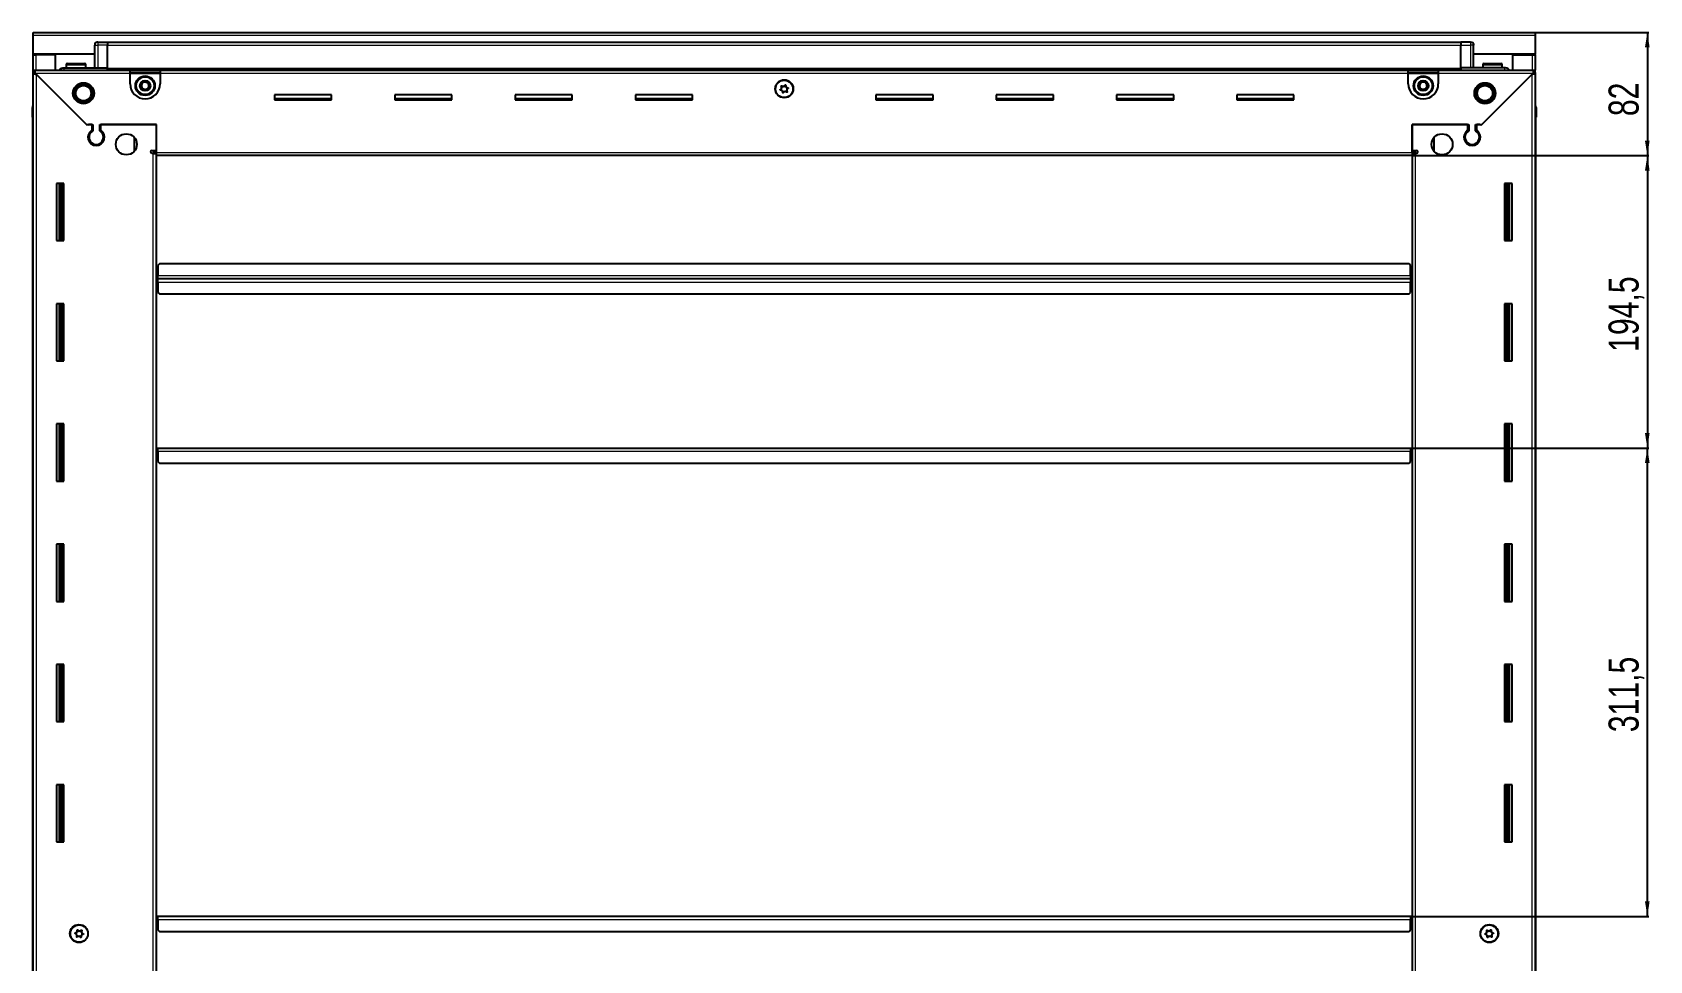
# Model space of a CAD drawing. Header units: millimetres. Extents: x -659 to 3762, y -1810 to 1584.
# Drawn here: x 2686 to 3762, y 755 to 1373 of the extents above; entities that cross this region are included whole.
import ezdxf

# ---------------------------------------------------------------- set-up
doc = ezdxf.new("R2010")
doc.units = ezdxf.units.MM
doc.layers.add('FORMAT', color=7, linetype='Continuous')
doc.styles.add('SLDTEXTSTYLE0', font='TXT', dxfattribs={"width": 0.75})
doc.dimstyles.new('SLDDIMSTYLE0', dxfattribs={"dimtxt": 20, "dimasz": 10, "dimexe": 0, "dimexo": 0.0625, "dimgap": 5, "dimtad": 2, "dimdec": 1, "dimrnd": 1e-09, "dimzin": 12, "dimdsep": 46, "dimtxsty": 'SLDTEXTSTYLE0', "dimsah": 1, "dimcen": 0.09, "dimadec": 0, "dimazin": 3, "dimtfac": 1, "dimtofl": 0, "dimtmove": 0, "dimatfit": 3, "dimfxl": 0, "dimfrac": 2, "dimtolj": 1, "dimtzin": 12, "dimarcsym": 0})

# ---------------------------------------------------------------- blocks, each defined once
blk = doc.blocks.new('_D_7')
at = {"layer": 'FORMAT'}
for p, q in [((3685.9, 1372.8), (3761.4, 1372.8)), ((3760.4, 1372.8), (3760.4, 1290.8)), ((3603.9, 1290.8), (3761.4, 1290.8))]:
    blk.add_line(p, q, dxfattribs=at)
for points in [[(3760.4, 1372.8), (3758.8, 1362.8), (3761.9, 1362.8)], [(3760.4, 1290.8), (3761.9, 1300.8), (3758.8, 1300.8)]]:
    blk.add_solid(points, dxfattribs=at)
at = {"layer": 'FORMAT', "insert": (3734.6, 1317.1), "char_height": 20, "attachment_point": 1, "rotation": 90, "style": 'SLDTEXTSTYLE0'}
blk.add_mtext('82', dxfattribs=at)
blk = doc.blocks.new('_D_8')
at = {"layer": 'FORMAT'}
for p, q in [((3602.9, 1096.3), (3761.4, 1096.3)), ((3760.4, 784.8), (3760.4, 1096.3)), ((3602.9, 784.8), (3761.4, 784.8))]:
    blk.add_line(p, q, dxfattribs=at)
for points in [[(3760.4, 1096.3), (3758.8, 1086.3), (3761.9, 1086.3)], [(3760.4, 784.8), (3761.9, 794.8), (3758.8, 794.8)]]:
    blk.add_solid(points, dxfattribs=at)
at = {"layer": 'FORMAT', "insert": (3734.6, 907.3), "char_height": 20, "attachment_point": 1, "rotation": 90, "style": 'SLDTEXTSTYLE0'}
blk.add_mtext('311,5', dxfattribs=at)
blk = doc.blocks.new('_D_9')
at = {"layer": 'FORMAT'}
for p, q in [((3603.9, 1290.8), (3761.4, 1290.8)), ((3760.4, 1290.8), (3760.4, 1096.3)), ((3602.9, 1096.3), (3761.4, 1096.3))]:
    blk.add_line(p, q, dxfattribs=at)
for points in [[(3760.4, 1290.8), (3758.8, 1280.8), (3761.9, 1280.8)], [(3760.4, 1096.3), (3761.9, 1106.3), (3758.8, 1106.3)]]:
    blk.add_solid(points, dxfattribs=at)
at = {"layer": 'FORMAT', "insert": (3734.6, 1160.3), "char_height": 20, "attachment_point": 1, "rotation": 90, "style": 'SLDTEXTSTYLE0'}
blk.add_mtext('194,5', dxfattribs=at)

msp = doc.modelspace()

# ---------------------------------------------------------------- linework, layer by layer
at = {"color": 7, "linetype": 'Continuous', "lineweight": 25}
for p, q in [((2686.89, 1370.73), (2686.89, 1372.83)), ((2686.89, 1372.83), (3685.89, 1372.83)), ((2686.89, 1358.33), (2686.89, 1370.73)), ((2729.89, 1366.33), (2736.39, 1366.33)), ((2729.89, 1366.33), (2736.39, 1366.33)), ((2736.39, 1366.33), (2736.39, 1366.33)), ((2736.39, 1366.33), (2736.39, 1366.33)), ((2736.39, 1366.33), (2736.39, 1364.33)), ((3636.39, 1366.18), (2736.39, 1366.18)), ((3636.39, 1366.33), (3636.39, 1366.33)), ((3642.89, 1366.33), (3636.39, 1366.33)), ((3642.89, 1366.33), (3636.39, 1366.33)), ((3636.39, 1366.33), (3636.39, 1364.33)), ((3685.89, 1372.83), (3685.89, 1370.73)), ((3685.89, 1370.73), (3685.89, 1358.33)), ((2727.89, 1358.33), (2686.89, 1358.33)), ((2686.89, 1357.83), (2686.89, 1358.33)), ((2686.89, 1357.83), (2688.99, 1357.83)), ((2686.89, 1347.58), (2686.89, 1357.83)), ((2688.39, 1357.83), (2688.39, 1358.33)), ((2701.89, 1357.83), (2688.99, 1357.83)), ((2701.89, 1347.58), (2701.89, 1357.83)), ((2727.89, 1349.33), (2727.89, 1364.33)), ((2728.56, 1365.83), (2728.56, 1365.83)), ((2736.39, 1349.33), (2736.39, 1364.33)), ((3636.39, 1349.33), (3636.39, 1364.33)), ((3644.89, 1364.33), (3644.89, 1364.33)), ((3644.89, 1349.33), (3644.89, 1364.33)), ((3685.89, 1358.33), (3644.89, 1358.33)), ((3670.89, 1347.58), (3670.89, 1357.83)), ((3670.89, 1357.83), (3683.79, 1357.83)), ((3683.79, 1357.83), (3685.89, 1357.83)), ((3684.39, 1357.83), (3684.39, 1358.33)), ((3685.89, 1357.83), (3685.89, 1358.33)), ((3685.89, 1357.83), (3685.89, 1347.58)), ((2686.89, 1346.08), (2686.89, 1347.58)), ((2686.89, 1347.58), (2687.89, 1347.58)), ((2686.89, 1345.58), (2686.89, 1346.08)), ((2686.89, 1346.08), (2687.89, 1346.08)), ((2686.89, 201.08), (2686.89, 1345.58)), ((2688.39, 1345.58), (2686.89, 1345.58)), ((2687.89, 1347.58), (2751.39, 1347.58)), ((2687.89, 1346.08), (2687.89, 1347.58)), ((2688.49, 1345.48), (2722.39, 1311.58)), ((2723.09, 1310.88), (2688.99, 1344.98)), ((2707.39, 1349.33), (2736.39, 1349.33)), ((2708.89, 1351.23), (2708.89, 1349.33)), ((2709.69, 1352.03), (2721.09, 1352.03)), ((2721.89, 1349.33), (2721.89, 1351.23)), ((2736.31, 1347.58), (2736.39, 1349.3)), ((2736.39, 1349.33), (2736.39, 1348.83)), ((2736.39, 1348.18), (3636.39, 1348.18)), ((2751.39, 1345.48), (2751.39, 1347.58)), ((2751.39, 1347.58), (2771.39, 1347.58)), ((2751.39, 1346.08), (2771.39, 1346.08)), ((2751.39, 1338.58), (2751.39, 1345.48)), ((2771.39, 1347.58), (3601.39, 1347.58)), ((2771.39, 1347.58), (2771.39, 1345.48)), ((2771.39, 1345.48), (2771.39, 1338.58)), ((3601.39, 1345.48), (3601.39, 1347.58)), ((3601.39, 1347.58), (3621.39, 1347.58)), ((3601.39, 1346.08), (3621.39, 1346.08)), ((3601.39, 1338.58), (3601.39, 1345.48)), ((3621.39, 1347.58), (3684.89, 1347.58)), ((3621.39, 1347.58), (3621.39, 1345.48)), ((3621.39, 1345.48), (3621.39, 1338.58)), ((3665.39, 1349.33), (3636.39, 1349.33)), ((3636.39, 1349.33), (3636.39, 1348.83)), ((3636.39, 1349.3), (3636.46, 1347.58)), ((3683.79, 1344.98), (3649.69, 1310.88)), ((3650.39, 1311.58), (3684.29, 1345.48)), ((3650.89, 1351.23), (3650.89, 1349.33)), ((3651.69, 1352.03), (3663.09, 1352.03)), ((3663.89, 1349.33), (3663.89, 1351.23)), ((3684.39, 1345.58), (3685.89, 1345.58)), ((3684.89, 1346.08), (3684.89, 1347.58)), ((3684.89, 1347.58), (3685.89, 1347.58)), ((3684.89, 1346.08), (3685.89, 1346.08)), ((3685.89, 1346.08), (3685.89, 1347.58)), ((3685.89, 1346.08), (3685.89, 1345.58)), ((3685.89, 1345.58), (3685.89, 201.08)), ((2885.39, 1331.33), (2847.39, 1331.33)), ((2847.39, 1331.33), (2847.39, 1327.83)), ((2885.39, 1328.58), (2847.39, 1328.58)), ((2847.39, 1327.83), (2885.39, 1327.83)), ((2885.39, 1327.83), (2885.39, 1331.33)), ((2965.39, 1331.33), (2927.39, 1331.33)), ((2927.39, 1331.33), (2927.39, 1327.83)), ((2965.39, 1328.58), (2927.39, 1328.58)), ((2927.39, 1327.83), (2965.39, 1327.83)), ((2965.39, 1327.83), (2965.39, 1331.33)), ((3045.39, 1331.33), (3007.39, 1331.33)), ((3007.39, 1331.33), (3007.39, 1327.83)), ((3045.39, 1328.58), (3007.39, 1328.58)), ((3007.39, 1327.83), (3045.39, 1327.83)), ((3045.39, 1327.83), (3045.39, 1331.33)), ((3125.39, 1331.33), (3087.39, 1331.33)), ((3087.39, 1331.33), (3087.39, 1327.83)), ((3125.39, 1328.58), (3087.39, 1328.58)), ((3087.39, 1327.83), (3125.39, 1327.83)), ((3125.39, 1327.83), (3125.39, 1331.33)), ((3285.39, 1331.33), (3247.39, 1331.33)), ((3247.39, 1331.33), (3247.39, 1327.83)), ((3285.39, 1328.58), (3247.39, 1328.58)), ((3247.39, 1327.83), (3285.39, 1327.83)), ((3285.39, 1327.83), (3285.39, 1331.33)), ((3365.39, 1331.33), (3327.39, 1331.33)), ((3327.39, 1331.33), (3327.39, 1327.83)), ((3365.39, 1328.58), (3327.39, 1328.58)), ((3327.39, 1327.83), (3365.39, 1327.83)), ((3365.39, 1327.83), (3365.39, 1331.33)), ((3445.39, 1331.33), (3407.39, 1331.33)), ((3407.39, 1331.33), (3407.39, 1327.83)), ((3445.39, 1328.58), (3407.39, 1328.58)), ((3407.39, 1327.83), (3445.39, 1327.83)), ((3445.39, 1327.83), (3445.39, 1331.33)), ((3525.39, 1331.33), (3487.39, 1331.33)), ((3487.39, 1331.33), (3487.39, 1327.83)), ((3525.39, 1328.58), (3487.39, 1328.58)), ((3487.39, 1327.83), (3525.39, 1327.83)), ((3525.39, 1327.83), (3525.39, 1331.33)), ((3685.89, 1324.15), (3685.89, 1324.15)), ((2686.39, 1322.83), (2686.39, 1316.33)), ((2686.39, 1316.33), (2686.39, 1322.83)), ((2686.39, 1316.33), (2686.39, 1316.33)), ((2686.89, 1316.33), (2686.39, 1316.33)), ((2686.54, 1316.33), (2686.54, 230.33)), ((3685.89, 1316.33), (3686.39, 1316.33)), ((3686.24, 230.33), (3686.24, 1316.33)), ((3686.39, 1322.83), (3686.39, 1316.33)), ((3686.39, 1316.33), (3686.39, 1322.83)), ((3686.39, 1316.33), (3686.39, 1316.33)), ((3686.39, 1316.33), (3686.39, 1316.33)), ((2722.39, 1311.58), (2726.59, 1311.58)), ((2723.79, 1311.58), (2723.09, 1310.88)), ((2725.89, 1311.58), (2723.79, 1311.58)), ((2725.89, 1311.58), (2725.89, 1307.69)), ((2726.59, 1311.58), (2726.59, 1307.29)), ((2731.19, 1311.58), (2768.89, 1311.58)), ((2731.19, 1307.29), (2731.19, 1311.58)), ((2731.89, 1307.69), (2731.89, 1311.58)), ((2768.89, 1311.58), (2731.89, 1311.58)), ((2754.39, 1294), (2754.39, 1302.66)), ((2768.89, 1294.33), (2768.89, 1311.58)), ((2768.89, 1292.93), (2768.89, 1311.58)), ((3603.89, 1311.58), (3603.89, 1294.33)), ((3640.89, 1311.58), (3603.89, 1311.58)), ((3603.89, 1311.58), (3641.59, 1311.58)), ((3603.89, 1292.93), (3603.89, 1311.58)), ((3618.39, 1302.66), (3618.39, 1294)), ((3640.89, 1311.58), (3640.89, 1307.69)), ((3641.59, 1311.58), (3641.59, 1307.29)), ((3646.19, 1311.58), (3650.39, 1311.58)), ((3646.19, 1307.29), (3646.19, 1311.58)), ((3648.99, 1311.58), (3646.89, 1311.58)), ((3646.89, 1307.69), (3646.89, 1311.58)), ((3649.69, 1310.88), (3648.99, 1311.58)), ((2726.89, 1298.72), (2726.89, 1297.96)), ((2766.04, 1294.33), (2768.89, 1294.33)), ((2766.79, 1292.33), (2766.04, 1292.33)), ((2766.79, 1292.33), (2768.89, 1292.33)), ((2768.89, 1293.33), (2766.89, 1293.33)), ((2766.89, 1293.33), (2766.89, 1292.33)), ((2768.89, 1290.83), (2768.89, 1292.93)), ((2768.89, 255.83), (2768.89, 1290.83)), ((3603.89, 1290.83), (2768.89, 1290.83)), ((3603.89, 1294.33), (3606.74, 1294.33)), ((3605.89, 1293.33), (3603.89, 1293.33)), ((3603.89, 1292.93), (3603.89, 1290.83)), ((3603.89, 1292.33), (3605.99, 1292.33)), ((3603.89, 1290.83), (3603.89, 255.83)), ((3605.89, 1292.33), (3605.89, 1293.33)), ((3606.74, 1292.33), (3605.99, 1292.33)), ((3645.89, 1298.72), (3645.89, 1297.96)), ((2707.39, 1272.33), (2702.39, 1272.33)), ((2702.39, 1272.33), (2702.39, 1234.33)), ((2704.54, 1234.33), (2704.54, 1272.33)), ((2706.33, 1234.33), (2706.33, 1272.33)), ((2706.36, 1234.33), (2706.36, 1272.33)), ((2707.39, 1234.33), (2707.39, 1272.33)), ((3665.39, 1272.33), (3665.39, 1234.33)), ((3670.39, 1272.33), (3665.39, 1272.33)), ((3666.41, 1272.33), (3666.41, 1234.33)), ((3666.44, 1272.33), (3666.44, 1234.33)), ((3668.24, 1272.33), (3668.24, 1234.33)), ((3670.39, 1234.33), (3670.39, 1272.33)), ((2702.39, 1234.33), (2707.39, 1234.33)), ((3665.39, 1234.33), (3670.39, 1234.33)), ((2770.89, 1218.83), (2769.89, 1217.83)), ((2769.89, 1217.83), (2769.89, 1210.93)), ((3601.89, 1218.83), (2770.89, 1218.83)), ((3602.89, 1217.83), (3601.89, 1218.83)), ((3602.89, 1210.93), (3602.89, 1217.83)), ((2769.64, 1208.83), (2768.89, 1208.83)), ((2769.89, 1211.68), (2769.64, 1211.68)), ((2769.64, 1211.68), (2769.64, 1208.83)), ((2769.64, 1208.83), (2769.64, 1205.98)), ((2769.64, 1205.98), (2769.89, 1205.98)), ((2769.89, 1208.83), (2769.89, 1210.93)), ((2769.89, 1206.73), (2769.89, 1208.83)), ((3602.89, 1208.83), (2769.89, 1208.83)), ((2769.89, 1206.73), (2769.89, 1199.83)), ((3603.14, 1211.68), (3602.89, 1211.68)), ((3602.89, 1210.93), (3602.89, 1208.83)), ((3602.89, 1208.83), (3602.89, 1206.73)), ((3602.89, 1199.83), (3602.89, 1206.73)), ((3602.89, 1205.98), (3603.14, 1205.98)), ((3603.14, 1208.83), (3603.14, 1211.68)), ((3603.14, 1205.98), (3603.14, 1208.83)), ((3603.89, 1208.83), (3603.14, 1208.83)), ((2769.89, 1199.83), (2770.89, 1198.83)), ((2770.89, 1198.83), (3601.89, 1198.83)), ((3601.89, 1198.83), (3602.89, 1199.83)), ((2707.39, 1192.33), (2702.39, 1192.33)), ((2702.39, 1192.33), (2702.39, 1154.33)), ((2704.54, 1154.33), (2704.54, 1192.33)), ((2706.33, 1154.33), (2706.33, 1192.33)), ((2706.36, 1154.33), (2706.36, 1192.33)), ((2707.39, 1154.33), (2707.39, 1192.33)), ((3665.39, 1192.33), (3665.39, 1154.33)), ((3670.39, 1192.33), (3665.39, 1192.33)), ((3666.41, 1192.33), (3666.41, 1154.33)), ((3666.44, 1192.33), (3666.44, 1154.33)), ((3668.24, 1192.33), (3668.24, 1154.33)), ((3670.39, 1154.33), (3670.39, 1192.33)), ((2702.39, 1154.33), (2707.39, 1154.33)), ((3665.39, 1154.33), (3670.39, 1154.33)), ((2707.39, 1112.33), (2702.39, 1112.33)), ((2702.39, 1112.33), (2702.39, 1074.33)), ((2704.54, 1074.33), (2704.54, 1112.33)), ((2706.33, 1074.33), (2706.33, 1112.33)), ((2706.36, 1074.33), (2706.36, 1112.33)), ((2707.39, 1074.33), (2707.39, 1112.33)), ((3665.39, 1112.33), (3665.39, 1074.33)), ((3670.39, 1112.33), (3665.39, 1112.33)), ((3666.41, 1112.33), (3666.41, 1074.33)), ((3666.44, 1112.33), (3666.44, 1074.33)), ((3668.24, 1112.33), (3668.24, 1074.33)), ((3670.39, 1074.33), (3670.39, 1112.33)), ((2768.89, 1096.33), (2769.64, 1096.33)), ((2769.64, 1096.33), (2769.64, 1093.48)), ((2769.64, 1093.48), (2769.89, 1093.48)), ((2769.89, 1094.23), (2769.89, 1096.33)), ((2769.89, 1096.33), (3602.89, 1096.33)), ((2769.89, 1094.23), (2769.89, 1087.33)), ((2769.89, 1087.33), (2770.89, 1086.33)), ((2770.89, 1086.33), (3601.89, 1086.33)), ((3601.89, 1086.33), (3602.89, 1087.33)), ((3602.89, 1096.33), (3602.89, 1094.23)), ((3602.89, 1087.33), (3602.89, 1094.23)), ((3602.89, 1093.48), (3603.14, 1093.48)), ((3603.14, 1093.48), (3603.14, 1096.33)), ((3603.14, 1096.33), (3603.89, 1096.33)), ((2702.39, 1074.33), (2707.39, 1074.33)), ((3665.39, 1074.33), (3670.39, 1074.33)), ((2707.39, 1032.33), (2702.39, 1032.33)), ((2702.39, 1032.33), (2702.39, 994.33)), ((2704.54, 994.33), (2704.54, 1032.33)), ((2706.33, 994.33), (2706.33, 1032.33)), ((2706.36, 994.33), (2706.36, 1032.33)), ((2707.39, 994.33), (2707.39, 1032.33)), ((3665.39, 1032.33), (3665.39, 994.33)), ((3670.39, 1032.33), (3665.39, 1032.33)), ((3666.41, 1032.33), (3666.41, 994.33)), ((3666.44, 1032.33), (3666.44, 994.33)), ((3668.24, 1032.33), (3668.24, 994.33)), ((3670.39, 994.33), (3670.39, 1032.33)), ((2702.39, 994.33), (2707.39, 994.33)), ((3665.39, 994.33), (3670.39, 994.33)), ((2707.39, 952.33), (2702.39, 952.33)), ((2702.39, 952.33), (2702.39, 914.33)), ((2704.54, 914.33), (2704.54, 952.33)), ((2706.33, 914.33), (2706.33, 952.33)), ((2706.36, 914.33), (2706.36, 952.33)), ((2707.39, 914.33), (2707.39, 952.33)), ((3665.39, 952.33), (3665.39, 914.33)), ((3670.39, 952.33), (3665.39, 952.33)), ((3666.41, 952.33), (3666.41, 914.33)), ((3666.44, 952.33), (3666.44, 914.33)), ((3668.24, 952.33), (3668.24, 914.33)), ((3670.39, 914.33), (3670.39, 952.33)), ((2702.39, 914.33), (2707.39, 914.33)), ((3665.39, 914.33), (3670.39, 914.33)), ((2707.39, 872.33), (2702.39, 872.33)), ((2702.39, 872.33), (2702.39, 834.33)), ((2704.54, 834.33), (2704.54, 872.33)), ((2706.33, 834.33), (2706.33, 872.33)), ((2706.36, 834.33), (2706.36, 872.33)), ((2707.39, 834.33), (2707.39, 872.33)), ((3665.39, 872.33), (3665.39, 834.33)), ((3670.39, 872.33), (3665.39, 872.33)), ((3666.41, 872.33), (3666.41, 834.33)), ((3666.44, 872.33), (3666.44, 834.33)), ((3668.24, 872.33), (3668.24, 834.33)), ((3670.39, 834.33), (3670.39, 872.33)), ((2702.39, 834.33), (2707.39, 834.33)), ((3665.39, 834.33), (3670.39, 834.33)), ((2768.89, 784.83), (2769.64, 784.83)), ((2769.64, 784.83), (2769.64, 781.98)), ((2769.64, 781.98), (2769.89, 781.98)), ((2769.89, 782.73), (2769.89, 784.83)), ((2769.89, 784.83), (3602.89, 784.83)), ((2769.89, 782.73), (2769.89, 775.83)), ((2769.89, 775.83), (2770.89, 774.83)), ((2770.89, 774.83), (3601.89, 774.83)), ((3601.89, 774.83), (3602.89, 775.83)), ((3602.89, 784.83), (3602.89, 782.73)), ((3602.89, 775.83), (3602.89, 782.73)), ((3602.89, 781.98), (3603.14, 781.98)), ((3603.14, 781.98), (3603.14, 784.83)), ((3603.14, 784.83), (3603.89, 784.83))]:
    msp.add_line(p, q, dxfattribs=at)
at = {"color": 8, "linetype": 'Continuous', "lineweight": 18}
for p, q in [((3685.89, 1370.73), (2686.89, 1370.73)), ((2729.89, 1366.33), (2729.89, 1364.33)), ((3642.89, 1366.33), (3642.89, 1364.33)), ((2688.99, 1357.83), (2688.99, 1358.33)), ((2688.99, 1347.58), (2688.99, 1357.83)), ((2727.89, 1364.33), (2729.89, 1364.33)), ((2729.89, 1364.33), (2729.89, 1349.33)), ((2736.39, 1364.33), (2729.89, 1364.33)), ((3636.39, 1364.18), (2736.39, 1364.18)), ((3636.39, 1364.33), (3642.89, 1364.33)), ((3644.89, 1364.33), (3642.89, 1364.33)), ((3642.89, 1364.33), (3642.89, 1349.33)), ((3683.79, 1358.33), (3683.79, 1357.83)), ((3683.79, 1357.83), (3683.79, 1347.58)), ((2751.39, 1345.48), (2688.49, 1345.48)), ((2688.99, 1344.98), (2688.99, 201.68)), ((2708.89, 1351.23), (2721.89, 1351.23)), ((3636.39, 1348.83), (2736.39, 1348.83)), ((3636.39, 1347.59), (2736.39, 1347.59)), ((2751.39, 1345.48), (2771.39, 1345.48)), ((3601.39, 1345.48), (2771.39, 1345.48)), ((3601.39, 1345.48), (3621.39, 1345.48)), ((3684.29, 1345.48), (3621.39, 1345.48)), ((3650.89, 1351.23), (3663.89, 1351.23)), ((3683.79, 201.68), (3683.79, 1344.98)), ((2686.89, 1322.83), (2686.39, 1322.83)), ((3685.89, 1322.83), (3686.39, 1322.83)), ((2766.79, 254.33), (2766.79, 1292.33)), ((2768.89, 1292.93), (3603.89, 1292.93)), ((3605.99, 1292.33), (3605.99, 254.33)), ((2703.89, 1272.33), (2703.89, 1234.33)), ((2705.12, 1272.33), (2705.12, 1234.33)), ((3667.65, 1234.33), (3667.65, 1272.33)), ((3668.89, 1234.33), (3668.89, 1272.33)), ((3602.89, 1210.93), (2769.89, 1210.93)), ((2769.89, 1206.73), (3602.89, 1206.73)), ((2703.89, 1192.33), (2703.89, 1154.33)), ((2705.12, 1192.33), (2705.12, 1154.33)), ((3667.65, 1154.33), (3667.65, 1192.33)), ((3668.89, 1154.33), (3668.89, 1192.33)), ((2703.89, 1112.33), (2703.89, 1074.33)), ((2705.12, 1112.33), (2705.12, 1074.33)), ((3667.65, 1074.33), (3667.65, 1112.33)), ((3668.89, 1074.33), (3668.89, 1112.33)), ((2769.89, 1094.23), (3602.89, 1094.23)), ((2703.89, 1032.33), (2703.89, 994.33)), ((2705.12, 1032.33), (2705.12, 994.33)), ((3667.65, 994.33), (3667.65, 1032.33)), ((3668.89, 994.33), (3668.89, 1032.33)), ((2703.89, 952.33), (2703.89, 914.33)), ((2705.12, 952.33), (2705.12, 914.33)), ((3667.65, 914.33), (3667.65, 952.33)), ((3668.89, 914.33), (3668.89, 952.33)), ((2703.89, 872.33), (2703.89, 834.33)), ((2705.12, 872.33), (2705.12, 834.33)), ((3667.65, 834.33), (3667.65, 872.33)), ((3668.89, 834.33), (3668.89, 872.33)), ((2769.89, 782.73), (3602.89, 782.73))]:
    msp.add_line(p, q, dxfattribs=at)
at = {"color": 7, "linetype": 'Continuous', "lineweight": 25, "flags": 128}
msp.add_lwpolyline([(3644.74, 1365.08), (3644.85, 1364.72), (3644.89, 1364.33)], dxfattribs=at)
at = {"color": 7, "linetype": 'Continuous', "lineweight": 25}
for centre, radius in [((2720.39, 1332.33), 7), ((2720.39, 1332.33), 6.03), ((2720.39, 1332.33), 5.1), ((2761.39, 1337.33), 6.5), ((2761.39, 1337.33), 3.46), ((3186.39, 1335.33), 6), ((3186.39, 1335.18), 5.79), ((3186.39, 1335.18), 1.85), ((3611.39, 1337.33), 6.5), ((3611.39, 1337.33), 3.46), ((3652.39, 1332.33), 7), ((3652.39, 1332.33), 6.02), ((3652.39, 1332.33), 5.1), ((2748.89, 1298.33), 7), ((3623.89, 1298.33), 7), ((2717.39, 773.33), 6), ((2717.54, 773.33), 5.79), ((2717.54, 773.33), 1.85), ((3655.39, 773.33), 6), ((3655.24, 773.33), 5.79), ((3655.24, 773.33), 1.85)]:
    msp.add_circle(centre, radius, dxfattribs=at)
at = {"color": 8, "linetype": 'Continuous', "lineweight": 18}
for centre in [(2761.39, 1337.33), (3611.39, 1337.33)]:
    msp.add_circle(centre, 5.7, dxfattribs=at)
at = {"color": 7, "linetype": 'Continuous', "lineweight": 25}
for centre, radius, start, end in [((2729.89, 1364.33), 2, 90, 180), ((2729.89, 1364.33), 2, 123.94202, 131.40962), ((2729.89, 1364.33), 2, 90, 108.58003), ((3642.89, 1364.33), 2, 0, 90), ((2709.69, 1351.23), 0.8, 90, 180), ((2721.09, 1351.23), 0.8, 0, 90), ((2727.69, 1349.53), 0.2, 270, 0), ((3645.09, 1349.53), 0.2, 180, 270), ((3651.69, 1351.23), 0.8, 90, 180), ((3663.09, 1351.23), 0.8, 0, 90), ((2761.39, 1338.58), 10, 180, 270), ((2761.39, 1337.33), 2.5, 134.01559, 194.01559), ((2761.39, 1337.33), 2.5, 194.01559, 254.01559), ((2761.39, 1337.33), 2.5, 74.01559, 134.01559), ((2761.39, 1337.33), 2.5, 254.01559, 314.01559), ((2761.39, 1338.58), 10, 270, 0), ((2761.39, 1337.33), 2.5, 14.01559, 74.01559), ((2761.39, 1337.33), 2.5, 314.01559, 14.01559), ((3611.39, 1338.58), 10, 180, 270), ((3611.39, 1337.33), 2.5, 160.11158, 220.11158), ((3611.39, 1337.33), 2.5, 100.11158, 160.11158), ((3611.39, 1337.33), 2.5, 220.11158, 280.11158), ((3611.39, 1337.33), 2.5, 40.11158, 100.11158), ((3611.39, 1338.58), 10, 270, 0), ((3611.39, 1337.33), 2.5, 280.11158, 340.11158), ((3611.39, 1337.33), 2.5, 340.11158, 40.11158), ((2688.39, 1322.83), 2, 138.59038, 180), ((3684.39, 1322.83), 2, 33.78451, 41.40962), ((3684.39, 1322.83), 2, 0, 41.40962), ((3684.39, 1322.83), 2, 360, 19.56674), ((2728.89, 1303.08), 5.5, 123.05573, 56.94427), ((2728.89, 1303.08), 4.8, 118.63099, 61.36901), ((3643.89, 1303.08), 5.5, 123.05573, 56.94427), ((3643.89, 1303.08), 4.8, 118.63099, 61.36901), ((2766.04, 1293.33), 1, 90, 270), ((3606.74, 1293.33), 1, 270, 90)]:
    msp.add_arc(centre, radius, start, end, dxfattribs=at)
for points, knots in [([(2686.89, 1345.58), (2686.91, 1345.53), (2686.96, 1345.44), (2687.36, 1345.31), (2687.92, 1345.18), (2688.5, 1345.07), (2688.86, 1345), (2688.99, 1344.98)], [0, 0, 0, 0, 0.2302553, 0.4485219, 0.6667858, 0.8850496, 1, 1, 1, 1]), ([(2688.49, 1345.48), (2688.44, 1345.73), (2688.35, 1346.23), (2688.22, 1346.87), (2688.09, 1347.33), (2687.98, 1347.55), (2687.91, 1347.57), (2687.89, 1347.58)], [0, 0, 0, 0, 0.2302553, 0.4485219, 0.6667858, 0.8850496, 1, 1, 1, 1]), ([(2704.17, 1347.58), (2704.29, 1347.78), (2704.68, 1348.43), (2705.83, 1349.14), (2706.87, 1349.27), (2707.39, 1349.33)], [0, 0, 0, 0, 0.1822499, 0.5911249, 1, 1, 1, 1]), ([(2736.39, 1349.33), (2736.39, 1349.29), (2736.39, 1349.22), (2736.39, 1348.6), (2736.39, 1348.02), (2736.39, 1347.62), (2736.39, 1347.59)], [0, 0, 0, 0, 0.3242788, 0.6485576, 0.9728365, 1, 1, 1, 1]), ([(3636.39, 1349.33), (3636.39, 1349.29), (3636.39, 1349.22), (3636.39, 1348.6), (3636.39, 1348.02), (3636.39, 1347.62), (3636.39, 1347.59)], [0, 0, 0, 0, 0.3242788, 0.6485576, 0.9728365, 1, 1, 1, 1]), ([(3668.6, 1347.58), (3668.48, 1347.78), (3668.09, 1348.43), (3666.94, 1349.14), (3665.9, 1349.27), (3665.39, 1349.33)], [0, 0, 0, 0, 0.1822499, 0.5911249, 1, 1, 1, 1]), ([(3683.79, 1344.98), (3684.04, 1345.03), (3684.53, 1345.12), (3685.17, 1345.25), (3685.64, 1345.38), (3685.86, 1345.49), (3685.88, 1345.56), (3685.89, 1345.58)], [0, 0, 0, 0, 0.2302553, 0.4485219, 0.6667858, 0.8850496, 1, 1, 1, 1]), ([(3684.89, 1347.58), (3684.84, 1347.55), (3684.75, 1347.5), (3684.62, 1347.11), (3684.49, 1346.55), (3684.38, 1345.97), (3684.31, 1345.61), (3684.29, 1345.48)], [0, 0, 0, 0, 0.2302553, 0.4485219, 0.6667858, 0.8850496, 1, 1, 1, 1]), ([(2758.61, 1338.12), (2758.98, 1338.48), (2759.68, 1339.15), (2760.37, 1339.82), (2760.69, 1340.13)], [0, 0, 0, 0, 0.5346859, 1, 1, 1, 1]), ([(2759.31, 1335.32), (2759.23, 1335.66), (2759.03, 1336.46), (2758.79, 1337.42), (2758.64, 1338), (2758.61, 1338.12)], [0, 0, 0, 0, 0.3629006, 0.8668753, 1, 1, 1, 1]), ([(2762.09, 1334.53), (2761.59, 1334.67), (2760.66, 1334.94), (2759.74, 1335.2), (2759.31, 1335.32)], [0, 0, 0, 0, 0.53468586, 1, 1, 1, 1]), ([(2760.69, 1340.13), (2761.18, 1339.99), (2762.11, 1339.72), (2763.03, 1339.46), (2763.46, 1339.34)], [0, 0, 0, 0, 0.5346859, 1, 1, 1, 1]), ([(2764.16, 1336.53), (2763.79, 1336.18), (2763.1, 1335.51), (2762.41, 1334.84), (2762.09, 1334.53)], [0, 0, 0, 0, 0.5346859, 1, 1, 1, 1]), ([(2763.46, 1339.34), (2763.49, 1339.21), (2763.64, 1338.63), (2763.88, 1337.67), (2764.08, 1336.87), (2764.16, 1336.53)], [0, 0, 0, 0, 0.13312467, 0.63709944, 1, 1, 1, 1]), ([(3184.5, 1337.25), (3184.49, 1337.24), (3184.48, 1337.22), (3184.47, 1337.16), (3184.48, 1337.02), (3184.58, 1336.64), (3184.71, 1336.12), (3184.55, 1335.51), (3184.19, 1335.14), (3183.89, 1334.89), (3183.71, 1334.73), (3183.66, 1334.65), (3183.65, 1334.61), (3183.65, 1334.57), (3183.67, 1334.55), (3183.72, 1334.5), (3183.97, 1334.4), (3184.43, 1334.3), (3185.07, 1333.98), (3185.33, 1333.32), (3185.38, 1332.85), (3185.46, 1332.59), (3185.5, 1332.53), (3185.53, 1332.51), (3185.56, 1332.51), (3185.59, 1332.51), (3185.63, 1332.53), (3185.7, 1332.57), (3185.87, 1332.72), (3186.14, 1333), (3186.54, 1333.32), (3187.17, 1333.43), (3187.67, 1333.24), (3188.04, 1333.11), (3188.19, 1333.08), (3188.25, 1333.09), (3188.27, 1333.11), (3188.29, 1333.14), (3188.31, 1333.2), (3188.29, 1333.34), (3188.2, 1333.72), (3188.06, 1334.24), (3188.23, 1334.85), (3188.58, 1335.22), (3188.89, 1335.47), (3189.06, 1335.63), (3189.11, 1335.71), (3189.13, 1335.75), (3189.12, 1335.79), (3189.1, 1335.81), (3189.05, 1335.86), (3188.8, 1335.96), (3188.34, 1336.06), (3187.7, 1336.37), (3187.45, 1337.04), (3187.39, 1337.51), (3187.31, 1337.77), (3187.27, 1337.83), (3187.25, 1337.85), (3187.22, 1337.85), (3187.18, 1337.85), (3187.14, 1337.83), (3187.07, 1337.78), (3186.9, 1337.63), (3186.63, 1337.36), (3186.23, 1337.04), (3185.61, 1336.93), (3185.1, 1337.12), (3184.73, 1337.25), (3184.58, 1337.28), (3184.53, 1337.27), (3184.51, 1337.26), (3184.5, 1337.25)], [0, 0, 0, 0, 0.0020087, 0.00442, 0.0093647, 0.0255282, 0.0677053, 0.0957862, 0.1246456, 0.1503415, 0.1605194, 0.1633943, 0.1656965, 0.1672448, 0.1688741, 0.1707699, 0.1786058, 0.2119941, 0.2499945, 0.2879948, 0.3213831, 0.329219, 0.3311148, 0.3327441, 0.3342924, 0.3362166, 0.3385353, 0.3413178, 0.349662, 0.3753578, 0.4042173, 0.4322982, 0.4744753, 0.4906388, 0.4966691, 0.49844, 0.5, 0.5020087, 0.50442, 0.5093647, 0.5255282, 0.5677053, 0.5957862, 0.6246456, 0.6503415, 0.6605194, 0.6633943, 0.6656965, 0.6672448, 0.6688741, 0.6707699, 0.6786058, 0.7119941, 0.7499945, 0.7879948, 0.8213831, 0.829219, 0.8311148, 0.8327441, 0.8342924, 0.8362166, 0.8385353, 0.8413178, 0.849662, 0.8753578, 0.9042173, 0.9322982, 0.9744753, 0.9906388, 0.9966691, 0.99844, 1, 1, 1, 1]), ([(3608.54, 1336.82), (3608.59, 1336.94), (3608.79, 1337.5), (3609.13, 1338.44), (3609.41, 1339.21), (3609.53, 1339.54)], [0, 0, 0, 0, 0.1331247, 0.6370994, 1, 1, 1, 1]), ([(3610.4, 1334.62), (3610.07, 1335.01), (3609.45, 1335.75), (3608.83, 1336.48), (3608.54, 1336.82)], [0, 0, 0, 0, 0.53468586, 1, 1, 1, 1]), ([(3609.53, 1339.54), (3610.03, 1339.63), (3610.98, 1339.8), (3611.93, 1339.97), (3612.37, 1340.04)], [0, 0, 0, 0, 0.53468586, 1, 1, 1, 1]), ([(3613.25, 1335.12), (3612.74, 1335.03), (3611.79, 1334.86), (3610.84, 1334.69), (3610.4, 1334.62)], [0, 0, 0, 0, 0.53468586, 1, 1, 1, 1]), ([(3612.37, 1340.04), (3612.7, 1339.65), (3613.32, 1338.91), (3613.94, 1338.18), (3614.23, 1337.84)], [0, 0, 0, 0, 0.5346859, 1, 1, 1, 1]), ([(3614.23, 1337.84), (3614.11, 1337.51), (3613.83, 1336.74), (3613.49, 1335.8), (3613.29, 1335.24), (3613.25, 1335.12)], [0, 0, 0, 0, 0.3629006, 0.8668753, 1, 1, 1, 1]), ([(2719.17, 775.6), (2719.16, 775.61), (2719.14, 775.62), (2719.08, 775.62), (2718.94, 775.58), (2718.59, 775.4), (2718.11, 775.16), (2717.48, 775.2), (2717.04, 775.47), (2716.73, 775.72), (2716.54, 775.85), (2716.45, 775.89), (2716.41, 775.89), (2716.38, 775.88), (2716.35, 775.86), (2716.32, 775.8), (2716.27, 775.53), (2716.27, 775.06), (2716.1, 774.37), (2715.5, 773.98), (2715.05, 773.83), (2714.81, 773.7), (2714.76, 773.65), (2714.75, 773.62), (2714.75, 773.59), (2714.76, 773.56), (2714.79, 773.52), (2714.85, 773.46), (2715.03, 773.33), (2715.35, 773.12), (2715.75, 772.79), (2715.98, 772.2), (2715.9, 771.67), (2715.85, 771.28), (2715.86, 771.13), (2715.88, 771.08), (2715.9, 771.05), (2715.94, 771.04), (2715.99, 771.04), (2716.13, 771.08), (2716.48, 771.26), (2716.96, 771.5), (2717.59, 771.46), (2718.03, 771.19), (2718.34, 770.94), (2718.53, 770.81), (2718.62, 770.77), (2718.66, 770.77), (2718.7, 770.78), (2718.72, 770.8), (2718.75, 770.86), (2718.8, 771.13), (2718.8, 771.6), (2718.98, 772.29), (2719.58, 772.68), (2720.03, 772.83), (2720.26, 772.96), (2720.31, 773.01), (2720.32, 773.04), (2720.32, 773.07), (2720.31, 773.1), (2720.28, 773.14), (2720.23, 773.2), (2720.05, 773.33), (2719.72, 773.54), (2719.33, 773.87), (2719.09, 774.45), (2719.17, 774.99), (2719.22, 775.38), (2719.22, 775.53), (2719.19, 775.58), (2719.18, 775.6), (2719.17, 775.6)], [0, 0, 0, 0, 0.0020087, 0.00442, 0.0093647, 0.0255282, 0.0677053, 0.0957862, 0.1246456, 0.1503415, 0.1605194, 0.1633943, 0.1656965, 0.1672448, 0.1688741, 0.1707699, 0.1786058, 0.2119941, 0.2499945, 0.2879948, 0.3213831, 0.329219, 0.3311148, 0.3327441, 0.3342924, 0.3362166, 0.3385353, 0.3413178, 0.349662, 0.3753578, 0.4042173, 0.4322982, 0.4744753, 0.4906388, 0.4966691, 0.49844, 0.5, 0.5020087, 0.50442, 0.5093647, 0.5255282, 0.5677053, 0.5957862, 0.6246456, 0.6503415, 0.6605194, 0.6633943, 0.6656965, 0.6672448, 0.6688741, 0.6707699, 0.6786058, 0.7119941, 0.7499945, 0.7879948, 0.8213831, 0.829219, 0.8311148, 0.8327441, 0.8342924, 0.8362166, 0.8385353, 0.8413178, 0.849662, 0.8753578, 0.9042173, 0.9322982, 0.9744753, 0.9906388, 0.9966691, 0.99844, 1, 1, 1, 1]), ([(3653.6, 775.6), (3653.59, 775.59), (3653.57, 775.57), (3653.56, 775.52), (3653.55, 775.37), (3653.61, 774.99), (3653.68, 774.45), (3653.45, 773.87), (3653.05, 773.54), (3652.72, 773.33), (3652.53, 773.18), (3652.47, 773.11), (3652.45, 773.07), (3652.45, 773.04), (3652.46, 773.01), (3652.51, 772.96), (3652.75, 772.83), (3653.2, 772.68), (3653.8, 772.29), (3653.97, 771.6), (3653.97, 771.13), (3654.02, 770.86), (3654.05, 770.8), (3654.08, 770.78), (3654.11, 770.77), (3654.14, 770.77), (3654.18, 770.78), (3654.26, 770.82), (3654.44, 770.95), (3654.74, 771.19), (3655.18, 771.46), (3655.81, 771.5), (3656.3, 771.26), (3656.64, 771.08), (3656.79, 771.04), (3656.85, 771.04), (3656.88, 771.06), (3656.9, 771.09), (3656.92, 771.14), (3656.92, 771.29), (3656.87, 771.67), (3656.79, 772.2), (3657.03, 772.79), (3657.42, 773.12), (3657.75, 773.33), (3657.95, 773.48), (3658.01, 773.55), (3658.02, 773.59), (3658.02, 773.62), (3658.01, 773.65), (3657.96, 773.7), (3657.73, 773.83), (3657.28, 773.98), (3656.68, 774.37), (3656.5, 775.06), (3656.5, 775.53), (3656.45, 775.8), (3656.42, 775.86), (3656.4, 775.88), (3656.37, 775.89), (3656.33, 775.89), (3656.29, 775.88), (3656.21, 775.84), (3656.03, 775.71), (3655.73, 775.47), (3655.29, 775.2), (3654.66, 775.16), (3654.18, 775.4), (3653.83, 775.58), (3653.69, 775.62), (3653.63, 775.62), (3653.61, 775.61), (3653.6, 775.6)], [0, 0, 0, 0, 0.0020087, 0.00442, 0.0093647, 0.0255282, 0.0677053, 0.0957862, 0.1246456, 0.1503415, 0.1605194, 0.1633943, 0.1656965, 0.1672448, 0.1688741, 0.1707699, 0.1786058, 0.2119941, 0.2499945, 0.2879948, 0.3213831, 0.329219, 0.3311148, 0.3327441, 0.3342924, 0.3362166, 0.3385353, 0.3413178, 0.349662, 0.3753578, 0.4042173, 0.4322982, 0.4744753, 0.4906388, 0.4966691, 0.49844, 0.5, 0.5020087, 0.50442, 0.5093647, 0.5255282, 0.5677053, 0.5957862, 0.6246456, 0.6503415, 0.6605194, 0.6633943, 0.6656965, 0.6672448, 0.6688741, 0.6707699, 0.6786058, 0.7119941, 0.7499945, 0.7879948, 0.8213831, 0.829219, 0.8311148, 0.8327441, 0.8342924, 0.8362166, 0.8385353, 0.8413178, 0.849662, 0.8753578, 0.9042173, 0.9322982, 0.9744753, 0.9906388, 0.9966691, 0.99844, 1, 1, 1, 1])]:
    msp.add_open_spline(points, degree=3, knots=knots, dxfattribs=at)
for points in [[(2688.49, 1345.48), (2688.44, 1345.56), (2688.34, 1345.72), (2688.19, 1345.91), (2688.04, 1346.05), (2687.94, 1346.07), (2687.89, 1346.08)], [(2688.39, 1345.58), (2688.4, 1345.53), (2688.41, 1345.43), (2688.55, 1345.28), (2688.75, 1345.13), (2688.91, 1345.03), (2688.99, 1344.98)], [(3683.79, 1344.98), (3683.86, 1345.03), (3684.02, 1345.13), (3684.22, 1345.28), (3684.36, 1345.43), (3684.38, 1345.53), (3684.39, 1345.58)], [(3684.89, 1346.08), (3684.84, 1346.07), (3684.74, 1346.05), (3684.59, 1345.91), (3684.44, 1345.72), (3684.34, 1345.56), (3684.29, 1345.48)]]:
    msp.add_open_spline(points, degree=3, dxfattribs=at)
at = {"color": 8, "linetype": 'Continuous', "lineweight": 18}
for points in [[(2707.39, 1349.33), (2707.39, 1349.28), (2707.39, 1349.21), (2707.39, 1348.78), (2707.39, 1348.32), (2707.39, 1347.91), (2707.39, 1347.64), (2707.39, 1347.58)], [(3665.39, 1349.33), (3665.39, 1349.28), (3665.39, 1349.21), (3665.39, 1348.78), (3665.39, 1348.32), (3665.39, 1347.91), (3665.39, 1347.64), (3665.39, 1347.58)]]:
    msp.add_open_spline(points, degree=3, knots=[0, 0, 0, 0, 0.3597529, 0.5534142, 0.7511852, 0.9489563, 1, 1, 1, 1], dxfattribs=at)

# ---------------------------------------------------------------- dimensions: what is measured, and where the dimension line sits
at = {"layer": 'FORMAT'}
for base, p1, p2, picture, middle in [((3760.39, 1290.83), (3685.89, 1372.83), (3603.89, 1290.83), '_D_7', (3760.39, 1331.83)), ((3760.39, 1096.33), (3603.89, 1290.83), (3602.89, 1096.33), '_D_9', (3760.39, 1193.58)), ((3760.39, 1096.33), (3602.89, 784.83), (3602.89, 1096.33), '_D_8', (3760.39, 940.58))]:
    dim = msp.add_linear_dim(base=base, p1=p1, p2=p2, angle=90, dimstyle='SLDDIMSTYLE0', dxfattribs=at)
    dim.commit()
    dim.dimension.update_dxf_attribs({"geometry": picture, "text_midpoint": middle, "dimtype": 160})

doc.saveas('drawing.dxf')
